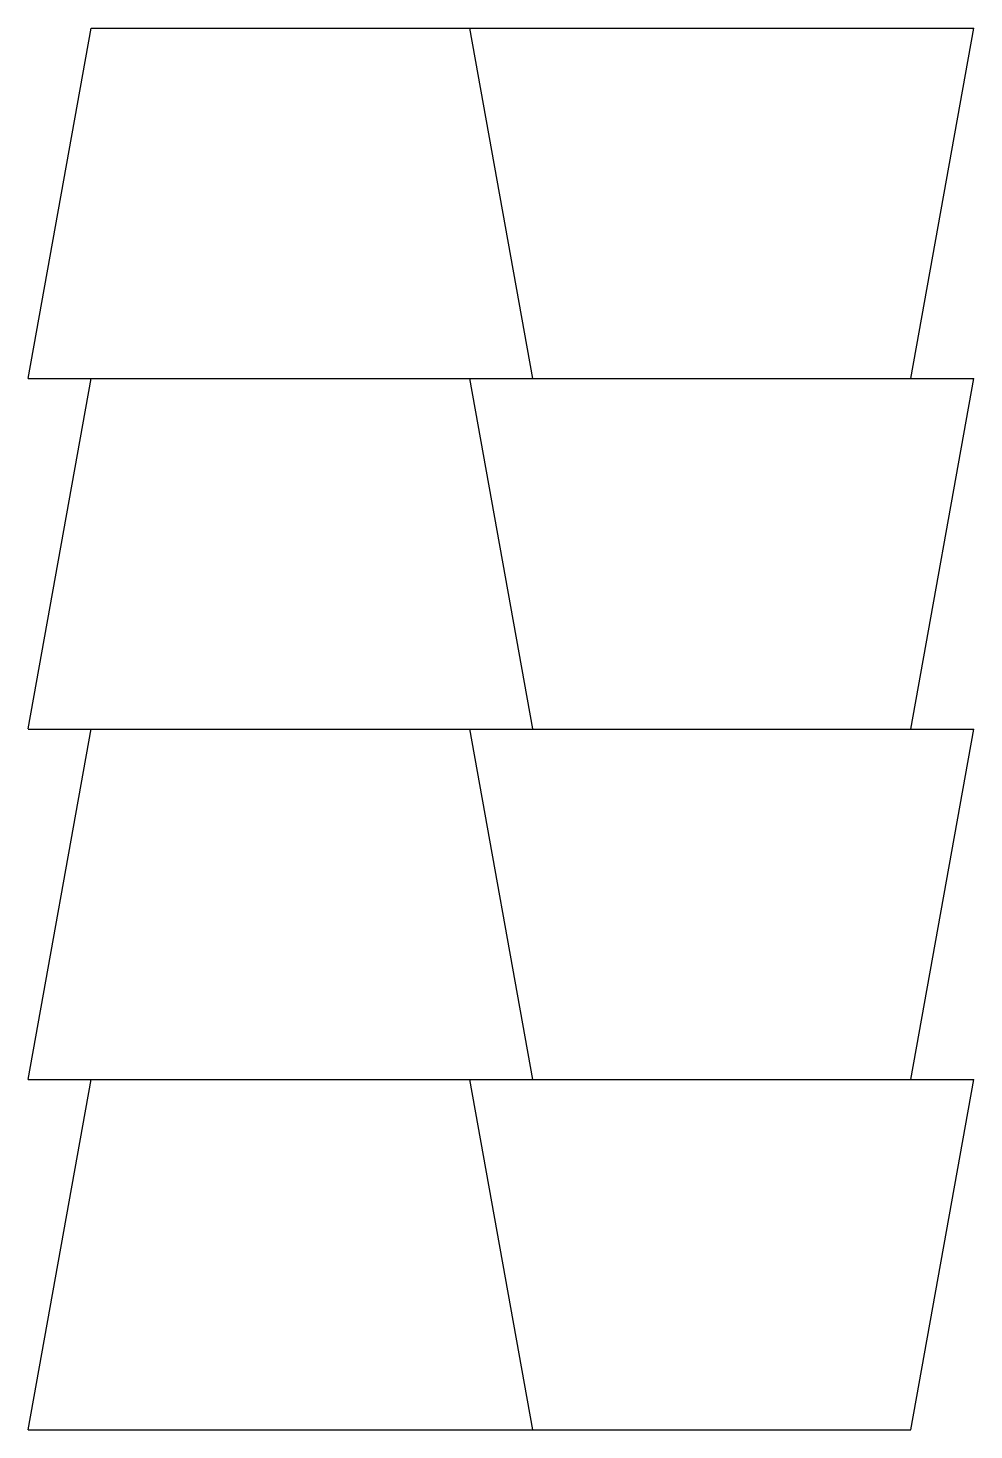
# Model space of a CAD drawing. Header units: millimetres. Extents: x 0 to 600, y 6 to 894.
import ezdxf

# ---------------------------------------------------------------- set-up
doc = ezdxf.new("R2010")
doc.units = ezdxf.units.MM
doc.layers.add('CUT', color=1, linetype='CONTINUOUS')

msp = doc.modelspace()

# ---------------------------------------------------------------- linework, layer by layer
at = {"layer": 'CUT', "color": 1}
for p, q in [((0.275001, 672.189815), (40.225003, 894.379624)), ((40.225, 894.37962), (599.725, 894.37962)), ((280.024995, 894.379627), (319.974997, 672.189818)), ((559.774989, 672.189812), (599.72499, 894.37962)), ((0.274994, 450.000007), (40.224995, 672.189816)), ((0.275, 672.18981), (599.725, 672.18981)), ((280.024993, 672.189817), (319.974994, 450.000008)), ((559.774992, 450.000002), (599.724993, 672.18981)), ((0.274997, 227.810197), (40.224998, 450.000006)), ((0.275, 450), (599.725, 450)), ((280.025, 450.000009), (319.975001, 227.8102)), ((559.774984, 227.810194), (599.724985, 450.000002)), ((0.274989, 5.620389), (40.22499, 227.810198)), ((0.275, 227.81019), (599.725, 227.81019)), ((280.024998, 227.810199), (319.974999, 5.62039)), ((559.774987, 5.620384), (599.724988, 227.810193)), ((0.275, 5.62038), (559.775, 5.62038))]:
    msp.add_line(p, q, dxfattribs=at)

doc.saveas('drawing.dxf')
